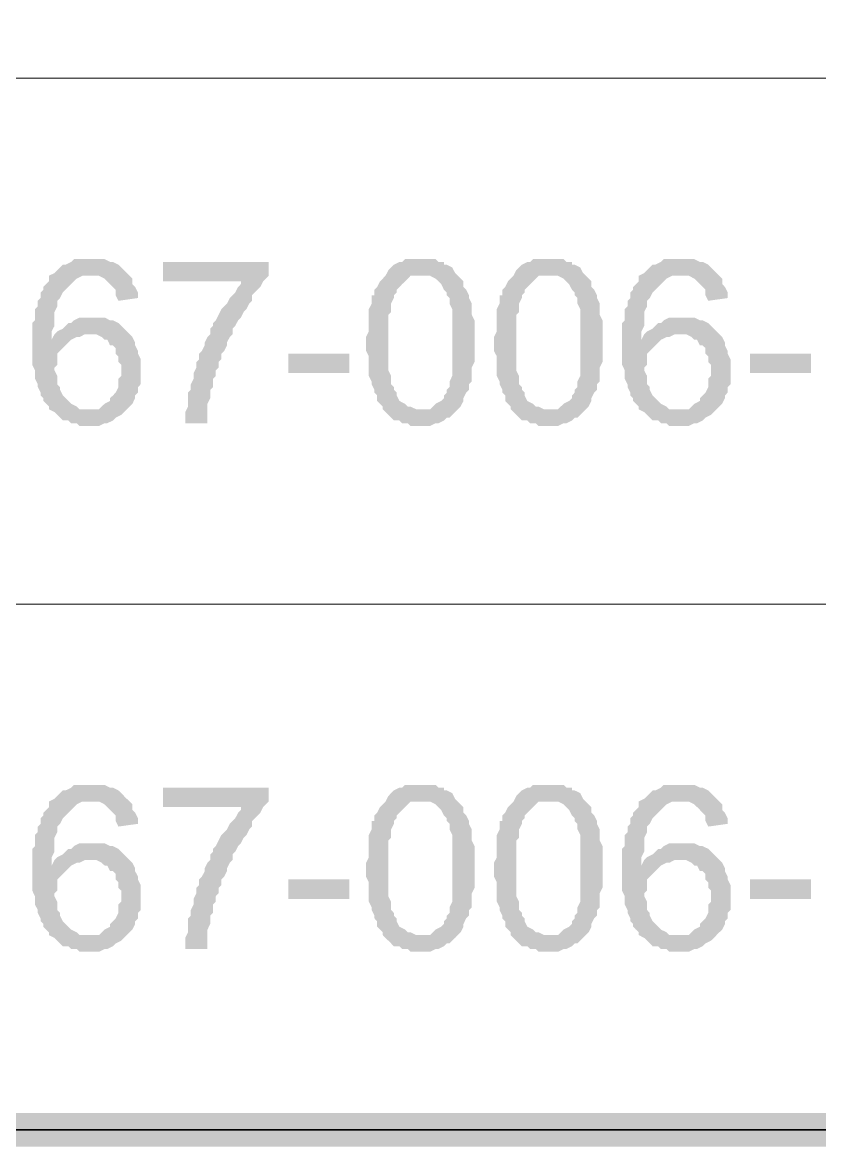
# Model space of a CAD drawing. Header units: millimetres. Extents: x -383313 to -161684, y -117025 to 99224.
# Drawn here: x -369246 to -368034, y -36104 to -34394 of the extents above; entities that cross this region are included whole.
import ezdxf

# ---------------------------------------------------------------- set-up
doc = ezdxf.new("R2010")
doc.units = ezdxf.units.MM
doc.header["$MEASUREMENT"] = 0
doc.layers.add('PDF_Geometry', color=7, linetype='Continuous')
doc.layers.add('PDF_Solid Fills', color=7, linetype='Continuous')

# ---------------------------------------------------------------- blocks, each defined once
blk = doc.blocks.new('A$Cf5759c35')
at = {"layer": 'PDF_Solid Fills'}
for points in [[(-10680.7, -16488.8), (-10706.1, -16488.8), (-10710.3, -16493.1), (-10718.8, -16497.3), (-10723, -16497.3), (-10727.3, -16501.5), (-10731.5, -16505.8), (-10735.7, -16510), (-10680.7, -16514.2), (-10680.7, -16514.2), (-10672.2, -16514.2), (-10668, -16514.2), (-10659.5, -16518.5), (-10655.3, -16522.7), (-10651.1, -16526.9), (-10651.1, -16526.9), (-10646.8, -16531.2), (-10642.6, -16535.4), (-10642.6, -16543.9), (-10638.4, -16552.3), (-10608.7, -16548.1), (-10608.7, -16543.9), (-10608.7, -16539.6), (-10613, -16531.2), (-10617.2, -16526.9), (-10617.2, -16518.5), (-10621.4, -16514.2), (-10625.7, -16510), (-10629.9, -16505.8), (-10634.1, -16501.5), (-10638.4, -16497.3), (-10646.8, -16493.1), (-10651.1, -16493.1), (-10659.5, -16488.8), (-10663.8, -16488.8), (-10672.2, -16488.8)], [(-10176.9, -16488.8), (-10176.9, -16488.8), (-10202.3, -16488.8), (-10206.6, -16493.1), (-10210.8, -16493.1), (-10219.3, -16497.3), (-10223.5, -16501.5), (-10223.5, -16501.5), (-10227.7, -16505.8), (-10232, -16514.2), (-10176.9, -16514.2), (-10176.9, -16514.2), (-10168.5, -16514.2), (-10164.2, -16514.2), (-10155.8, -16518.5), (-10151.5, -16522.7), (-10147.3, -16526.9), (-10143.1, -16535.4), (-10143.1, -16535.4), (-10138.8, -16539.6), (-10138.8, -16543.9), (-10134.6, -16548.1), (-10134.6, -16552.3), (-10134.6, -16556.6), (-10130.4, -16565), (-10130.4, -16573.5), (-10130.4, -16577.7), (-10130.4, -16586.2), (-10130.4, -16594.7), (-10130.4, -16607.4), (-10130.4, -16615.8), (-10130.4, -16615.8), (-10130.4, -16628.5), (-10130.4, -16637), (-10130.4, -16645.5), (-10130.4, -16653.9), (-10130.4, -16658.2), (-10130.4, -16666.6), (-10134.6, -16675.1), (-10134.6, -16679.3), (-10134.6, -16683.6), (-10138.8, -16687.8), (-10138.8, -16692), (-10143.1, -16696.3), (-10143.1, -16700.5), (-10147.3, -16704.7), (-10155.8, -16709), (-10160, -16713.2), (-10164.2, -16717.4), (-10172.7, -16717.4), (-10176.9, -16717.4), (-10232, -16721.7), (-10227.7, -16725.9), (-10223.5, -16730.1), (-10219.3, -16734.4), (-10210.8, -16734.4), (-10206.6, -16738.6), (-10198.1, -16738.6), (-10193.9, -16742.8), (-10185.4, -16742.8), (-10176.9, -16742.8), (-10176.9, -16742.8), (-10168.5, -16742.8), (-10164.2, -16742.8), (-10155.8, -16738.6), (-10151.5, -16738.6), (-10143.1, -16734.4), (-10138.8, -16730.1), (-10134.6, -16730.1), (-10130.4, -16725.9), (-10126.1, -16721.7), (-10121.9, -16717.4), (-10117.7, -16713.2), (-10113.4, -16704.7), (-10113.4, -16700.5), (-10109.2, -16692), (-10105, -16687.8), (-10105, -16683.6), (-10105, -16679.3), (-10100.7, -16675.1), (-10100.7, -16666.6), (-10100.7, -16662.4), (-10100.7, -16653.9), (-10096.5, -16645.5), (-10096.5, -16641.2), (-10096.5, -16632.8), (-10096.5, -16624.3), (-10096.5, -16615.8), (-10096.5, -16611.6), (-10096.5, -16603.1), (-10096.5, -16594.7), (-10096.5, -16586.2), (-10096.5, -16582), (-10100.7, -16573.5), (-10100.7, -16569.3), (-10100.7, -16560.8), (-10100.7, -16556.6), (-10105, -16548.1), (-10105, -16543.9), (-10109.2, -16535.4), (-10113.4, -16531.2), (-10113.4, -16522.7), (-10117.7, -16518.5), (-10117.7, -16518.5), (-10121.9, -16514.2), (-10126.1, -16510), (-10130.4, -16501.5), (-10138.8, -16497.3), (-10143.1, -16497.3), (-10143.1, -16493.1), (-10151.5, -16493.1), (-10155.8, -16488.8), (-10164.2, -16488.8), (-10172.7, -16488.8)], [(-9982.2, -16488.8), (-9982.2, -16488.8), (-10007.6, -16488.8), (-10011.8, -16493.1), (-10016.1, -16493.1), (-10024.5, -16497.3), (-10028.8, -16501.5), (-10028.8, -16501.5), (-10033, -16505.8), (-10037.2, -16514.2), (-9982.2, -16514.2), (-9982.2, -16514.2), (-9973.7, -16514.2), (-9969.5, -16514.2), (-9961, -16518.5), (-9956.8, -16522.7), (-9952.6, -16526.9), (-9948.3, -16535.4), (-9948.3, -16535.4), (-9944.1, -16539.6), (-9944.1, -16543.9), (-9939.9, -16548.1), (-9939.9, -16552.3), (-9939.9, -16556.6), (-9935.6, -16565), (-9935.6, -16573.5), (-9935.6, -16577.7), (-9935.6, -16586.2), (-9935.6, -16594.7), (-9935.6, -16607.4), (-9935.6, -16615.8), (-9935.6, -16615.8), (-9935.6, -16628.5), (-9935.6, -16637), (-9935.6, -16645.5), (-9935.6, -16653.9), (-9935.6, -16658.2), (-9935.6, -16666.6), (-9939.9, -16675.1), (-9939.9, -16679.3), (-9939.9, -16683.6), (-9944.1, -16687.8), (-9944.1, -16692), (-9948.3, -16696.3), (-9948.3, -16700.5), (-9952.6, -16704.7), (-9961, -16709), (-9965.3, -16713.2), (-9969.5, -16717.4), (-9978, -16717.4), (-9982.2, -16717.4), (-10037.2, -16721.7), (-10033, -16725.9), (-10028.8, -16730.1), (-10024.5, -16734.4), (-10016.1, -16734.4), (-10011.8, -16738.6), (-10003.4, -16738.6), (-9999.1, -16742.8), (-9990.7, -16742.8), (-9982.2, -16742.8), (-9982.2, -16742.8), (-9973.7, -16742.8), (-9969.5, -16742.8), (-9961, -16738.6), (-9956.8, -16738.6), (-9948.3, -16734.4), (-9944.1, -16730.1), (-9939.9, -16730.1), (-9935.6, -16725.9), (-9931.4, -16721.7), (-9927.2, -16717.4), (-9922.9, -16713.2), (-9918.7, -16704.7), (-9918.7, -16700.5), (-9914.5, -16692), (-9910.2, -16687.8), (-9910.2, -16683.6), (-9910.2, -16679.3), (-9906, -16675.1), (-9906, -16666.6), (-9906, -16662.4), (-9906, -16653.9), (-9901.8, -16645.5), (-9901.8, -16641.2), (-9901.8, -16632.8), (-9901.8, -16624.3), (-9901.8, -16615.8), (-9901.8, -16611.6), (-9901.8, -16603.1), (-9901.8, -16594.7), (-9901.8, -16586.2), (-9901.8, -16582), (-9906, -16573.5), (-9906, -16569.3), (-9906, -16560.8), (-9906, -16556.6), (-9910.2, -16548.1), (-9910.2, -16543.9), (-9914.5, -16535.4), (-9918.7, -16531.2), (-9918.7, -16522.7), (-9922.9, -16518.5), (-9922.9, -16518.5), (-9927.2, -16514.2), (-9931.4, -16510), (-9935.6, -16501.5), (-9944.1, -16497.3), (-9948.3, -16497.3), (-9948.3, -16493.1), (-9956.8, -16493.1), (-9961, -16488.8), (-9969.5, -16488.8), (-9978, -16488.8)], [(-9783.2, -16488.8), (-9808.6, -16488.8), (-9812.9, -16493.1), (-9821.3, -16497.3), (-9825.6, -16497.3), (-9829.8, -16501.5), (-9834, -16505.8), (-9838.3, -16510), (-9783.2, -16514.2), (-9783.2, -16514.2), (-9774.8, -16514.2), (-9770.5, -16514.2), (-9762.1, -16518.5), (-9757.8, -16522.7), (-9753.6, -16526.9), (-9753.6, -16526.9), (-9749.4, -16531.2), (-9745.1, -16535.4), (-9745.1, -16543.9), (-9740.9, -16552.3), (-9711.3, -16548.1), (-9711.3, -16543.9), (-9711.3, -16539.6), (-9715.5, -16531.2), (-9719.7, -16526.9), (-9719.7, -16518.5), (-9724, -16514.2), (-9728.2, -16510), (-9732.4, -16505.8), (-9736.7, -16501.5), (-9740.9, -16497.3), (-9749.4, -16493.1), (-9753.6, -16493.1), (-9762.1, -16488.8), (-9766.3, -16488.8), (-9774.8, -16488.8)], [(-10409.8, -16493.1), (-10570.6, -16493.1), (-10570.6, -16522.7), (-10447.9, -16522.7), (-10452.1, -16522.7), (-10452.1, -16526.9), (-10456.3, -16531.2), (-10460.6, -16539.6), (-10464.8, -16543.9), (-10469, -16548.1), (-10473.3, -16556.6), (-10477.5, -16560.8), (-10481.7, -16565), (-10486, -16573.5), (-10490.2, -16582), (-10494.4, -16586.2), (-10494.4, -16590.4), (-10498.7, -16594.7), (-10498.7, -16603.1), (-10502.9, -16607.4), (-10507.1, -16615.8), (-10507.1, -16620.1), (-10511.4, -16628.5), (-10515.6, -16632.8), (-10515.6, -16641.2), (-10519.8, -16645.5), (-10519.8, -16653.9), (-10524.1, -16662.4), (-10524.1, -16666.6), (-10524.1, -16670.9), (-10528.3, -16679.3), (-10528.3, -16687.8), (-10532.5, -16692), (-10532.5, -16700.5), (-10532.5, -16709), (-10532.5, -16713.2), (-10536.8, -16721.7), (-10536.8, -16725.9), (-10536.8, -16734.4), (-10536.8, -16738.6), (-10502.9, -16738.6), (-10502.9, -16738.6), (-10502.9, -16730.1), (-10502.9, -16721.7), (-10502.9, -16717.4), (-10502.9, -16709), (-10498.7, -16700.5), (-10498.7, -16696.3), (-10498.7, -16687.8), (-10494.4, -16683.6), (-10494.4, -16675.1), (-10494.4, -16670.9), (-10490.2, -16666.6), (-10490.2, -16658.2), (-10486, -16653.9), (-10486, -16645.5), (-10481.7, -16641.2), (-10481.7, -16632.8), (-10477.5, -16628.5), (-10473.3, -16620.1), (-10473.3, -16615.8), (-10469, -16607.4), (-10464.8, -16603.1), (-10464.8, -16594.7), (-10460.6, -16590.4), (-10456.3, -16582), (-10452.1, -16577.7), (-10447.9, -16569.3), (-10443.6, -16565), (-10439.4, -16556.6), (-10435.2, -16552.3), (-10435.2, -16543.9), (-10430.9, -16539.6), (-10426.7, -16535.4), (-10422.5, -16531.2), (-10418.2, -16522.7), (-10414, -16518.5), (-10409.8, -16514.2)], [(-10735.7, -16510), (-10744.2, -16514.2), (-10744.2, -16522.7), (-10748.4, -16526.9), (-10752.7, -16531.2), (-10752.7, -16535.4), (-10756.9, -16539.6), (-10756.9, -16548.1), (-10761.1, -16552.3), (-10761.1, -16560.8), (-10765.4, -16565), (-10765.4, -16573.5), (-10765.4, -16582), (-10769.6, -16586.2), (-10769.6, -16594.7), (-10769.6, -16603.1), (-10769.6, -16611.6), (-10769.6, -16620.1), (-10769.6, -16624.3), (-10769.6, -16632.8), (-10769.6, -16641.2), (-10769.6, -16649.7), (-10765.4, -16658.2), (-10765.4, -16666.6), (-10765.4, -16670.9), (-10761.1, -16679.3), (-10761.1, -16683.6), (-10756.9, -16692), (-10756.9, -16696.3), (-10752.7, -16700.5), (-10752.7, -16704.7), (-10748.4, -16709), (-10744.2, -16713.2), (-10744.2, -16717.4), (-10735.7, -16721.7), (-10731.5, -16725.9), (-10727.3, -16730.1), (-10723, -16734.4), (-10714.6, -16734.4), (-10710.3, -16738.6), (-10701.9, -16738.6), (-10697.6, -16742.8), (-10689.2, -16742.8), (-10680.7, -16742.8), (-10680.7, -16742.8), (-10676.5, -16742.8), (-10668, -16742.8), (-10659.5, -16738.6), (-10655.3, -16738.6), (-10646.8, -16734.4), (-10642.6, -16730.1), (-10642.6, -16730.1), (-10634.1, -16725.9), (-10629.9, -16721.7), (-10625.7, -16717.4), (-10684.9, -16717.4), (-10689.2, -16717.4), (-10697.6, -16717.4), (-10701.9, -16713.2), (-10710.3, -16709), (-10710.3, -16709), (-10714.6, -16704.7), (-10718.8, -16700.5), (-10723, -16696.3), (-10727.3, -16687.8), (-10727.3, -16683.6), (-10731.5, -16679.3), (-10731.5, -16670.9), (-10731.5, -16666.6), (-10735.7, -16658.2), (-10735.7, -16653.9), (-10731.5, -16649.7), (-10731.5, -16641.2), (-10731.5, -16632.8), (-10727.3, -16628.5), (-10723, -16624.3), (-10718.8, -16620.1), (-10714.6, -16615.8), (-10710.3, -16611.6), (-10740, -16611.6), (-10740, -16607.4), (-10740, -16598.9), (-10735.7, -16590.4), (-10735.7, -16582), (-10735.7, -16573.5), (-10735.7, -16569.3), (-10731.5, -16560.8), (-10731.5, -16556.6), (-10731.5, -16552.3), (-10727.3, -16548.1), (-10723, -16539.6), (-10718.8, -16535.4), (-10714.6, -16531.2), (-10710.3, -16526.9), (-10706.1, -16522.7), (-10701.9, -16518.5), (-10693.4, -16514.2), (-10689.2, -16514.2), (-10680.7, -16514.2)], [(-10232, -16514.2), (-10236.2, -16518.5), (-10240.4, -16522.7), (-10244.7, -16531.2), (-10248.9, -16535.4), (-10248.9, -16543.9), (-10253.1, -16543.9), (-10253.1, -16552.3), (-10253.1, -16556.6), (-10257.4, -16565), (-10257.4, -16569.3), (-10257.4, -16577.7), (-10257.4, -16582), (-10257.4, -16590.4), (-10257.4, -16598.9), (-10261.6, -16607.4), (-10261.6, -16615.8), (-10261.6, -16620.1), (-10261.6, -16628.5), (-10257.4, -16637), (-10257.4, -16645.5), (-10257.4, -16653.9), (-10257.4, -16662.4), (-10257.4, -16666.6), (-10253.1, -16675.1), (-10253.1, -16679.3), (-10248.9, -16687.8), (-10248.9, -16692), (-10244.7, -16696.3), (-10244.7, -16704.7), (-10240.4, -16709), (-10236.2, -16713.2), (-10236.2, -16717.4), (-10232, -16721.7), (-10176.9, -16717.4), (-10181.2, -16717.4), (-10185.4, -16717.4), (-10193.9, -16713.2), (-10198.1, -16713.2), (-10202.3, -16709), (-10210.8, -16704.7), (-10215, -16696.3), (-10215, -16696.3), (-10215, -16692), (-10219.3, -16687.8), (-10219.3, -16683.6), (-10223.5, -16679.3), (-10223.5, -16670.9), (-10223.5, -16666.6), (-10227.7, -16658.2), (-10227.7, -16649.7), (-10227.7, -16641.2), (-10227.7, -16632.8), (-10227.7, -16624.3), (-10227.7, -16615.8), (-10227.7, -16607.4), (-10227.7, -16598.9), (-10227.7, -16590.4), (-10227.7, -16582), (-10227.7, -16573.5), (-10223.5, -16569.3), (-10223.5, -16560.8), (-10223.5, -16556.6), (-10219.3, -16548.1), (-10219.3, -16543.9), (-10215, -16539.6), (-10215, -16535.4), (-10210.8, -16531.2), (-10206.6, -16526.9), (-10202.3, -16522.7), (-10198.1, -16518.5), (-10193.9, -16514.2), (-10185.4, -16514.2), (-10176.9, -16514.2)], [(-10037.2, -16514.2), (-10041.5, -16518.5), (-10045.7, -16522.7), (-10049.9, -16531.2), (-10054.2, -16535.4), (-10054.2, -16543.9), (-10058.4, -16543.9), (-10058.4, -16552.3), (-10058.4, -16556.6), (-10062.6, -16565), (-10062.6, -16569.3), (-10062.6, -16577.7), (-10062.6, -16582), (-10062.6, -16590.4), (-10062.6, -16598.9), (-10066.9, -16607.4), (-10066.9, -16615.8), (-10066.9, -16620.1), (-10066.9, -16628.5), (-10062.6, -16637), (-10062.6, -16645.5), (-10062.6, -16653.9), (-10062.6, -16662.4), (-10062.6, -16666.6), (-10058.4, -16675.1), (-10058.4, -16679.3), (-10054.2, -16687.8), (-10054.2, -16692), (-10049.9, -16696.3), (-10049.9, -16704.7), (-10045.7, -16709), (-10041.5, -16713.2), (-10041.5, -16717.4), (-10037.2, -16721.7), (-9982.2, -16717.4), (-9986.4, -16717.4), (-9990.7, -16717.4), (-9999.1, -16713.2), (-10003.4, -16713.2), (-10007.6, -16709), (-10016.1, -16704.7), (-10020.3, -16696.3), (-10020.3, -16696.3), (-10020.3, -16692), (-10024.5, -16687.8), (-10024.5, -16683.6), (-10028.8, -16679.3), (-10028.8, -16670.9), (-10028.8, -16666.6), (-10033, -16658.2), (-10033, -16649.7), (-10033, -16641.2), (-10033, -16632.8), (-10033, -16624.3), (-10033, -16615.8), (-10033, -16607.4), (-10033, -16598.9), (-10033, -16590.4), (-10033, -16582), (-10033, -16573.5), (-10028.8, -16569.3), (-10028.8, -16560.8), (-10028.8, -16556.6), (-10024.5, -16548.1), (-10024.5, -16543.9), (-10020.3, -16539.6), (-10020.3, -16535.4), (-10016.1, -16531.2), (-10011.8, -16526.9), (-10007.6, -16522.7), (-10003.4, -16518.5), (-9999.1, -16514.2), (-9990.7, -16514.2), (-9982.2, -16514.2)], [(-9838.3, -16510), (-9846.7, -16514.2), (-9846.7, -16522.7), (-9851, -16526.9), (-9855.2, -16531.2), (-9855.2, -16535.4), (-9859.4, -16539.6), (-9859.4, -16548.1), (-9863.7, -16552.3), (-9863.7, -16560.8), (-9867.9, -16565), (-9867.9, -16573.5), (-9867.9, -16582), (-9872.1, -16586.2), (-9872.1, -16594.7), (-9872.1, -16603.1), (-9872.1, -16611.6), (-9872.1, -16620.1), (-9872.1, -16624.3), (-9872.1, -16632.8), (-9872.1, -16641.2), (-9872.1, -16649.7), (-9867.9, -16658.2), (-9867.9, -16666.6), (-9867.9, -16670.9), (-9863.7, -16679.3), (-9863.7, -16683.6), (-9859.4, -16692), (-9859.4, -16696.3), (-9855.2, -16700.5), (-9855.2, -16704.7), (-9851, -16709), (-9846.7, -16713.2), (-9846.7, -16717.4), (-9838.3, -16721.7), (-9834, -16725.9), (-9829.8, -16730.1), (-9825.6, -16734.4), (-9817.1, -16734.4), (-9812.9, -16738.6), (-9804.4, -16738.6), (-9800.2, -16742.8), (-9791.7, -16742.8), (-9783.2, -16742.8), (-9783.2, -16742.8), (-9779, -16742.8), (-9770.5, -16742.8), (-9762.1, -16738.6), (-9757.8, -16738.6), (-9749.4, -16734.4), (-9745.1, -16730.1), (-9745.1, -16730.1), (-9736.7, -16725.9), (-9732.4, -16721.7), (-9728.2, -16717.4), (-9787.5, -16717.4), (-9791.7, -16717.4), (-9800.2, -16717.4), (-9804.4, -16713.2), (-9812.9, -16709), (-9812.9, -16709), (-9817.1, -16704.7), (-9821.3, -16700.5), (-9825.6, -16696.3), (-9829.8, -16687.8), (-9829.8, -16683.6), (-9834, -16679.3), (-9834, -16670.9), (-9834, -16666.6), (-9838.3, -16658.2), (-9838.3, -16653.9), (-9834, -16649.7), (-9834, -16641.2), (-9834, -16632.8), (-9829.8, -16628.5), (-9825.6, -16624.3), (-9821.3, -16620.1), (-9817.1, -16615.8), (-9812.9, -16611.6), (-9842.5, -16611.6), (-9842.5, -16607.4), (-9842.5, -16598.9), (-9838.3, -16590.4), (-9838.3, -16582), (-9838.3, -16573.5), (-9838.3, -16569.3), (-9834, -16560.8), (-9834, -16556.6), (-9834, -16552.3), (-9829.8, -16548.1), (-9825.6, -16539.6), (-9821.3, -16535.4), (-9817.1, -16531.2), (-9812.9, -16526.9), (-9808.6, -16522.7), (-9804.4, -16518.5), (-9795.9, -16514.2), (-9791.7, -16514.2), (-9783.2, -16514.2)], [(-10676.5, -16577.7), (-10676.5, -16577.7), (-10697.6, -16577.7), (-10706.1, -16582), (-10710.3, -16586.2), (-10714.6, -16586.2), (-10718.8, -16590.4), (-10723, -16594.7), (-10731.5, -16598.9), (-10735.7, -16603.1), (-10740, -16611.6), (-10710.3, -16611.6), (-10701.9, -16607.4), (-10697.6, -16607.4), (-10689.2, -16603.1), (-10684.9, -16603.1), (-10625.7, -16598.9), (-10629.9, -16594.7), (-10634.1, -16590.4), (-10638.4, -16586.2), (-10646.8, -16582), (-10651.1, -16582), (-10659.5, -16577.7), (-10663.8, -16577.7), (-10672.2, -16577.7)], [(-9779, -16577.7), (-9779, -16577.7), (-9800.2, -16577.7), (-9808.6, -16582), (-9812.9, -16586.2), (-9817.1, -16586.2), (-9821.3, -16590.4), (-9825.6, -16594.7), (-9834, -16598.9), (-9838.3, -16603.1), (-9842.5, -16611.6), (-9812.9, -16611.6), (-9804.4, -16607.4), (-9800.2, -16607.4), (-9791.7, -16603.1), (-9787.5, -16603.1), (-9728.2, -16598.9), (-9732.4, -16594.7), (-9736.7, -16590.4), (-9740.9, -16586.2), (-9749.4, -16582), (-9753.6, -16582), (-9762.1, -16577.7), (-9766.3, -16577.7), (-9774.8, -16577.7)], [(-10625.7, -16598.9), (-10684.9, -16603.1), (-10672.2, -16603.1), (-10663.8, -16607.4), (-10659.5, -16611.6), (-10655.3, -16611.6), (-10651.1, -16620.1), (-10646.8, -16620.1), (-10642.6, -16624.3), (-10642.6, -16632.8), (-10638.4, -16637), (-10638.4, -16645.5), (-10634.1, -16649.7), (-10634.1, -16658.2), (-10634.1, -16666.6), (-10638.4, -16670.9), (-10638.4, -16679.3), (-10638.4, -16683.6), (-10642.6, -16692), (-10646.8, -16696.3), (-10651.1, -16700.5), (-10651.1, -16704.7), (-10659.5, -16709), (-10663.8, -16713.2), (-10668, -16717.4), (-10676.5, -16717.4), (-10684.9, -16717.4), (-10625.7, -16717.4), (-10621.4, -16713.2), (-10617.2, -16709), (-10613, -16700.5), (-10613, -16696.3), (-10608.7, -16692), (-10608.7, -16683.6), (-10604.5, -16679.3), (-10604.5, -16670.9), (-10604.5, -16666.6), (-10604.5, -16658.2), (-10604.5, -16653.9), (-10604.5, -16645.5), (-10604.5, -16641.2), (-10608.7, -16632.8), (-10608.7, -16628.5), (-10613, -16620.1), (-10613, -16615.8), (-10617.2, -16607.4), (-10621.4, -16603.1)], [(-9728.2, -16598.9), (-9787.5, -16603.1), (-9774.8, -16603.1), (-9766.3, -16607.4), (-9762.1, -16611.6), (-9757.8, -16611.6), (-9753.6, -16620.1), (-9749.4, -16620.1), (-9745.1, -16624.3), (-9745.1, -16632.8), (-9740.9, -16637), (-9740.9, -16645.5), (-9736.7, -16649.7), (-9736.7, -16658.2), (-9736.7, -16666.6), (-9740.9, -16670.9), (-9740.9, -16679.3), (-9740.9, -16683.6), (-9745.1, -16692), (-9749.4, -16696.3), (-9753.6, -16700.5), (-9753.6, -16704.7), (-9762.1, -16709), (-9766.3, -16713.2), (-9770.5, -16717.4), (-9779, -16717.4), (-9787.5, -16717.4), (-9728.2, -16717.4), (-9724, -16713.2), (-9719.7, -16709), (-9715.5, -16700.5), (-9715.5, -16696.3), (-9711.3, -16692), (-9711.3, -16683.6), (-9707, -16679.3), (-9707, -16670.9), (-9707, -16666.6), (-9707, -16658.2), (-9707, -16653.9), (-9707, -16645.5), (-9707, -16641.2), (-9711.3, -16632.8), (-9711.3, -16628.5), (-9715.5, -16620.1), (-9715.5, -16615.8), (-9719.7, -16607.4), (-9724, -16603.1)], [(-10680.7, -17288.9), (-10706.1, -17288.9), (-10710.3, -17293.2), (-10718.8, -17297.4), (-10723, -17297.4), (-10727.3, -17301.6), (-10731.5, -17305.9), (-10735.7, -17310.1), (-10680.7, -17314.3), (-10680.7, -17314.3), (-10672.2, -17314.3), (-10668, -17314.3), (-10659.5, -17318.6), (-10655.3, -17322.8), (-10651.1, -17327), (-10651.1, -17327), (-10646.8, -17331.3), (-10642.6, -17335.5), (-10642.6, -17344), (-10638.4, -17352.4), (-10608.7, -17348.2), (-10608.7, -17344), (-10608.7, -17339.7), (-10613, -17331.3), (-10617.2, -17327), (-10617.2, -17318.6), (-10621.4, -17314.3), (-10625.7, -17310.1), (-10629.9, -17305.9), (-10634.1, -17301.6), (-10638.4, -17297.4), (-10646.8, -17293.2), (-10651.1, -17293.2), (-10659.5, -17288.9), (-10663.8, -17288.9), (-10672.2, -17288.9)], [(-10409.8, -17293.2), (-10570.6, -17293.2), (-10570.6, -17322.8), (-10447.9, -17322.8), (-10452.1, -17322.8), (-10452.1, -17327), (-10456.3, -17331.3), (-10460.6, -17339.7), (-10464.8, -17344), (-10469, -17348.2), (-10473.3, -17356.7), (-10477.5, -17360.9), (-10481.7, -17365.1), (-10486, -17373.6), (-10490.2, -17382.1), (-10494.4, -17386.3), (-10494.4, -17390.5), (-10498.7, -17394.8), (-10498.7, -17403.2), (-10502.9, -17407.5), (-10507.1, -17415.9), (-10507.1, -17420.2), (-10511.4, -17428.6), (-10515.6, -17432.9), (-10515.6, -17441.3), (-10519.8, -17445.6), (-10519.8, -17454), (-10524.1, -17462.5), (-10524.1, -17466.7), (-10524.1, -17471), (-10528.3, -17479.4), (-10528.3, -17487.9), (-10532.5, -17492.1), (-10532.5, -17500.6), (-10532.5, -17509.1), (-10532.5, -17513.3), (-10536.8, -17521.8), (-10536.8, -17526), (-10536.8, -17534.5), (-10536.8, -17538.7), (-10502.9, -17538.7), (-10502.9, -17538.7), (-10502.9, -17530.2), (-10502.9, -17521.8), (-10502.9, -17517.5), (-10502.9, -17509.1), (-10498.7, -17500.6), (-10498.7, -17496.4), (-10498.7, -17487.9), (-10494.4, -17483.7), (-10494.4, -17475.2), (-10494.4, -17471), (-10490.2, -17466.7), (-10490.2, -17458.3), (-10486, -17454), (-10486, -17445.6), (-10481.7, -17441.3), (-10481.7, -17432.9), (-10477.5, -17428.6), (-10473.3, -17420.2), (-10473.3, -17415.9), (-10469, -17407.5), (-10464.8, -17403.2), (-10464.8, -17394.8), (-10460.6, -17390.5), (-10456.3, -17382.1), (-10452.1, -17377.8), (-10447.9, -17369.4), (-10443.6, -17365.1), (-10439.4, -17356.7), (-10435.2, -17352.4), (-10435.2, -17344), (-10430.9, -17339.7), (-10426.7, -17335.5), (-10422.5, -17331.3), (-10418.2, -17322.8), (-10414, -17318.6), (-10409.8, -17314.3)], [(-10176.9, -17288.9), (-10176.9, -17288.9), (-10202.3, -17288.9), (-10206.6, -17293.2), (-10210.8, -17293.2), (-10219.3, -17297.4), (-10223.5, -17301.6), (-10223.5, -17301.6), (-10227.7, -17305.9), (-10232, -17314.3), (-10176.9, -17314.3), (-10176.9, -17314.3), (-10168.5, -17314.3), (-10164.2, -17314.3), (-10155.8, -17318.6), (-10151.5, -17322.8), (-10147.3, -17327), (-10143.1, -17335.5), (-10143.1, -17335.5), (-10138.8, -17339.7), (-10138.8, -17344), (-10134.6, -17348.2), (-10134.6, -17352.4), (-10134.6, -17356.7), (-10130.4, -17365.1), (-10130.4, -17373.6), (-10130.4, -17377.8), (-10130.4, -17386.3), (-10130.4, -17394.8), (-10130.4, -17407.5), (-10130.4, -17415.9), (-10130.4, -17415.9), (-10130.4, -17428.6), (-10130.4, -17437.1), (-10130.4, -17445.6), (-10130.4, -17454), (-10130.4, -17458.3), (-10130.4, -17466.7), (-10134.6, -17475.2), (-10134.6, -17479.4), (-10134.6, -17483.7), (-10138.8, -17487.9), (-10138.8, -17492.1), (-10143.1, -17496.4), (-10143.1, -17500.6), (-10147.3, -17504.8), (-10155.8, -17509.1), (-10160, -17513.3), (-10164.2, -17517.5), (-10172.7, -17517.5), (-10176.9, -17517.5), (-10232, -17521.8), (-10227.7, -17526), (-10223.5, -17530.2), (-10219.3, -17534.5), (-10210.8, -17534.5), (-10206.6, -17538.7), (-10198.1, -17538.7), (-10193.9, -17542.9), (-10185.4, -17542.9), (-10176.9, -17542.9), (-10176.9, -17542.9), (-10168.5, -17542.9), (-10164.2, -17542.9), (-10155.8, -17538.7), (-10151.5, -17538.7), (-10143.1, -17534.5), (-10138.8, -17530.2), (-10134.6, -17530.2), (-10130.4, -17526), (-10126.1, -17521.8), (-10121.9, -17517.5), (-10117.7, -17513.3), (-10113.4, -17504.8), (-10113.4, -17500.6), (-10109.2, -17492.1), (-10105, -17487.9), (-10105, -17483.7), (-10105, -17479.4), (-10100.7, -17475.2), (-10100.7, -17466.7), (-10100.7, -17462.5), (-10100.7, -17454), (-10096.5, -17445.6), (-10096.5, -17441.3), (-10096.5, -17432.9), (-10096.5, -17424.4), (-10096.5, -17415.9), (-10096.5, -17411.7), (-10096.5, -17403.2), (-10096.5, -17394.8), (-10096.5, -17386.3), (-10096.5, -17382.1), (-10100.7, -17373.6), (-10100.7, -17369.4), (-10100.7, -17360.9), (-10100.7, -17356.7), (-10105, -17348.2), (-10105, -17344), (-10109.2, -17335.5), (-10113.4, -17331.3), (-10113.4, -17322.8), (-10117.7, -17318.6), (-10117.7, -17318.6), (-10121.9, -17314.3), (-10126.1, -17310.1), (-10130.4, -17301.6), (-10138.8, -17297.4), (-10143.1, -17297.4), (-10143.1, -17293.2), (-10151.5, -17293.2), (-10155.8, -17288.9), (-10164.2, -17288.9), (-10172.7, -17288.9)], [(-9982.2, -17288.9), (-9982.2, -17288.9), (-10007.6, -17288.9), (-10011.8, -17293.2), (-10016.1, -17293.2), (-10024.5, -17297.4), (-10028.8, -17301.6), (-10028.8, -17301.6), (-10033, -17305.9), (-10037.2, -17314.3), (-9982.2, -17314.3), (-9982.2, -17314.3), (-9973.7, -17314.3), (-9969.5, -17314.3), (-9961, -17318.6), (-9956.8, -17322.8), (-9952.6, -17327), (-9948.3, -17335.5), (-9948.3, -17335.5), (-9944.1, -17339.7), (-9944.1, -17344), (-9939.9, -17348.2), (-9939.9, -17352.4), (-9939.9, -17356.7), (-9935.6, -17365.1), (-9935.6, -17373.6), (-9935.6, -17377.8), (-9935.6, -17386.3), (-9935.6, -17394.8), (-9935.6, -17407.5), (-9935.6, -17415.9), (-9935.6, -17415.9), (-9935.6, -17428.6), (-9935.6, -17437.1), (-9935.6, -17445.6), (-9935.6, -17454), (-9935.6, -17458.3), (-9935.6, -17466.7), (-9939.9, -17475.2), (-9939.9, -17479.4), (-9939.9, -17483.7), (-9944.1, -17487.9), (-9944.1, -17492.1), (-9948.3, -17496.4), (-9948.3, -17500.6), (-9952.6, -17504.8), (-9961, -17509.1), (-9965.3, -17513.3), (-9969.5, -17517.5), (-9978, -17517.5), (-9982.2, -17517.5), (-10037.2, -17521.8), (-10033, -17526), (-10028.8, -17530.2), (-10024.5, -17534.5), (-10016.1, -17534.5), (-10011.8, -17538.7), (-10003.4, -17538.7), (-9999.1, -17542.9), (-9990.7, -17542.9), (-9982.2, -17542.9), (-9982.2, -17542.9), (-9973.7, -17542.9), (-9969.5, -17542.9), (-9961, -17538.7), (-9956.8, -17538.7), (-9948.3, -17534.5), (-9944.1, -17530.2), (-9939.9, -17530.2), (-9935.6, -17526), (-9931.4, -17521.8), (-9927.2, -17517.5), (-9922.9, -17513.3), (-9918.7, -17504.8), (-9918.7, -17500.6), (-9914.5, -17492.1), (-9910.2, -17487.9), (-9910.2, -17483.7), (-9910.2, -17479.4), (-9906, -17475.2), (-9906, -17466.7), (-9906, -17462.5), (-9906, -17454), (-9901.8, -17445.6), (-9901.8, -17441.3), (-9901.8, -17432.9), (-9901.8, -17424.4), (-9901.8, -17415.9), (-9901.8, -17411.7), (-9901.8, -17403.2), (-9901.8, -17394.8), (-9901.8, -17386.3), (-9901.8, -17382.1), (-9906, -17373.6), (-9906, -17369.4), (-9906, -17360.9), (-9906, -17356.7), (-9910.2, -17348.2), (-9910.2, -17344), (-9914.5, -17335.5), (-9918.7, -17331.3), (-9918.7, -17322.8), (-9922.9, -17318.6), (-9922.9, -17318.6), (-9927.2, -17314.3), (-9931.4, -17310.1), (-9935.6, -17301.6), (-9944.1, -17297.4), (-9948.3, -17297.4), (-9948.3, -17293.2), (-9956.8, -17293.2), (-9961, -17288.9), (-9969.5, -17288.9), (-9978, -17288.9)], [(-9783.2, -17288.9), (-9808.6, -17288.9), (-9812.9, -17293.2), (-9821.3, -17297.4), (-9825.6, -17297.4), (-9829.8, -17301.6), (-9834, -17305.9), (-9838.3, -17310.1), (-9783.2, -17314.3), (-9783.2, -17314.3), (-9774.8, -17314.3), (-9770.5, -17314.3), (-9762.1, -17318.6), (-9757.8, -17322.8), (-9753.6, -17327), (-9753.6, -17327), (-9749.4, -17331.3), (-9745.1, -17335.5), (-9745.1, -17344), (-9740.9, -17352.4), (-9711.3, -17348.2), (-9711.3, -17344), (-9711.3, -17339.7), (-9715.5, -17331.3), (-9719.7, -17327), (-9719.7, -17318.6), (-9724, -17314.3), (-9728.2, -17310.1), (-9732.4, -17305.9), (-9736.7, -17301.6), (-9740.9, -17297.4), (-9749.4, -17293.2), (-9753.6, -17293.2), (-9762.1, -17288.9), (-9766.3, -17288.9), (-9774.8, -17288.9)], [(-10735.7, -17310.1), (-10744.2, -17314.3), (-10744.2, -17322.8), (-10748.4, -17327), (-10752.7, -17331.3), (-10752.7, -17335.5), (-10756.9, -17339.7), (-10756.9, -17348.2), (-10761.1, -17352.4), (-10761.1, -17360.9), (-10765.4, -17365.1), (-10765.4, -17373.6), (-10765.4, -17382.1), (-10769.6, -17386.3), (-10769.6, -17394.8), (-10769.6, -17403.2), (-10769.6, -17411.7), (-10769.6, -17420.2), (-10769.6, -17424.4), (-10769.6, -17432.9), (-10769.6, -17441.3), (-10769.6, -17449.8), (-10765.4, -17458.3), (-10765.4, -17466.7), (-10765.4, -17471), (-10761.1, -17479.4), (-10761.1, -17483.7), (-10756.9, -17492.1), (-10756.9, -17496.4), (-10752.7, -17500.6), (-10752.7, -17504.8), (-10748.4, -17509.1), (-10744.2, -17513.3), (-10744.2, -17517.5), (-10735.7, -17521.8), (-10731.5, -17526), (-10727.3, -17530.2), (-10723, -17534.5), (-10714.6, -17534.5), (-10710.3, -17538.7), (-10701.9, -17538.7), (-10697.6, -17542.9), (-10689.2, -17542.9), (-10680.7, -17542.9), (-10680.7, -17542.9), (-10676.5, -17542.9), (-10668, -17542.9), (-10659.5, -17538.7), (-10655.3, -17538.7), (-10646.8, -17534.5), (-10642.6, -17530.2), (-10642.6, -17530.2), (-10634.1, -17526), (-10629.9, -17521.8), (-10625.7, -17517.5), (-10684.9, -17517.5), (-10689.2, -17517.5), (-10697.6, -17517.5), (-10701.9, -17513.3), (-10710.3, -17509.1), (-10710.3, -17509.1), (-10714.6, -17504.8), (-10718.8, -17500.6), (-10723, -17496.4), (-10727.3, -17487.9), (-10727.3, -17483.7), (-10731.5, -17479.4), (-10731.5, -17471), (-10731.5, -17466.7), (-10735.7, -17458.3), (-10735.7, -17454), (-10731.5, -17449.8), (-10731.5, -17441.3), (-10731.5, -17432.9), (-10727.3, -17428.6), (-10723, -17424.4), (-10718.8, -17420.2), (-10714.6, -17415.9), (-10710.3, -17411.7), (-10740, -17411.7), (-10740, -17407.5), (-10740, -17399), (-10735.7, -17390.5), (-10735.7, -17382.1), (-10735.7, -17373.6), (-10735.7, -17369.4), (-10731.5, -17360.9), (-10731.5, -17356.7), (-10731.5, -17352.4), (-10727.3, -17348.2), (-10723, -17339.7), (-10718.8, -17335.5), (-10714.6, -17331.3), (-10710.3, -17327), (-10706.1, -17322.8), (-10701.9, -17318.6), (-10693.4, -17314.3), (-10689.2, -17314.3), (-10680.7, -17314.3)], [(-9838.3, -17310.1), (-9846.7, -17314.3), (-9846.7, -17322.8), (-9851, -17327), (-9855.2, -17331.3), (-9855.2, -17335.5), (-9859.4, -17339.7), (-9859.4, -17348.2), (-9863.7, -17352.4), (-9863.7, -17360.9), (-9867.9, -17365.1), (-9867.9, -17373.6), (-9867.9, -17382.1), (-9872.1, -17386.3), (-9872.1, -17394.8), (-9872.1, -17403.2), (-9872.1, -17411.7), (-9872.1, -17420.2), (-9872.1, -17424.4), (-9872.1, -17432.9), (-9872.1, -17441.3), (-9872.1, -17449.8), (-9867.9, -17458.3), (-9867.9, -17466.7), (-9867.9, -17471), (-9863.7, -17479.4), (-9863.7, -17483.7), (-9859.4, -17492.1), (-9859.4, -17496.4), (-9855.2, -17500.6), (-9855.2, -17504.8), (-9851, -17509.1), (-9846.7, -17513.3), (-9846.7, -17517.5), (-9838.3, -17521.8), (-9834, -17526), (-9829.8, -17530.2), (-9825.6, -17534.5), (-9817.1, -17534.5), (-9812.9, -17538.7), (-9804.4, -17538.7), (-9800.2, -17542.9), (-9791.7, -17542.9), (-9783.2, -17542.9), (-9783.2, -17542.9), (-9779, -17542.9), (-9770.5, -17542.9), (-9762.1, -17538.7), (-9757.8, -17538.7), (-9749.4, -17534.5), (-9745.1, -17530.2), (-9745.1, -17530.2), (-9736.7, -17526), (-9732.4, -17521.8), (-9728.2, -17517.5), (-9787.5, -17517.5), (-9791.7, -17517.5), (-9800.2, -17517.5), (-9804.4, -17513.3), (-9812.9, -17509.1), (-9812.9, -17509.1), (-9817.1, -17504.8), (-9821.3, -17500.6), (-9825.6, -17496.4), (-9829.8, -17487.9), (-9829.8, -17483.7), (-9834, -17479.4), (-9834, -17471), (-9834, -17466.7), (-9838.3, -17458.3), (-9838.3, -17454), (-9834, -17449.8), (-9834, -17441.3), (-9834, -17432.9), (-9829.8, -17428.6), (-9825.6, -17424.4), (-9821.3, -17420.2), (-9817.1, -17415.9), (-9812.9, -17411.7), (-9842.5, -17411.7), (-9842.5, -17407.5), (-9842.5, -17399), (-9838.3, -17390.5), (-9838.3, -17382.1), (-9838.3, -17373.6), (-9838.3, -17369.4), (-9834, -17360.9), (-9834, -17356.7), (-9834, -17352.4), (-9829.8, -17348.2), (-9825.6, -17339.7), (-9821.3, -17335.5), (-9817.1, -17331.3), (-9812.9, -17327), (-9808.6, -17322.8), (-9804.4, -17318.6), (-9795.9, -17314.3), (-9791.7, -17314.3), (-9783.2, -17314.3)], [(-10232, -17314.3), (-10236.2, -17318.6), (-10240.4, -17322.8), (-10244.7, -17331.3), (-10248.9, -17335.5), (-10248.9, -17344), (-10253.1, -17344), (-10253.1, -17352.4), (-10253.1, -17356.7), (-10257.4, -17365.1), (-10257.4, -17369.4), (-10257.4, -17377.8), (-10257.4, -17382.1), (-10257.4, -17390.5), (-10257.4, -17399), (-10261.6, -17407.5), (-10261.6, -17415.9), (-10261.6, -17420.2), (-10261.6, -17428.6), (-10257.4, -17437.1), (-10257.4, -17445.6), (-10257.4, -17454), (-10257.4, -17462.5), (-10257.4, -17466.7), (-10253.1, -17475.2), (-10253.1, -17479.4), (-10248.9, -17487.9), (-10248.9, -17492.1), (-10244.7, -17496.4), (-10244.7, -17504.8), (-10240.4, -17509.1), (-10236.2, -17513.3), (-10236.2, -17517.5), (-10232, -17521.8), (-10176.9, -17517.5), (-10181.2, -17517.5), (-10185.4, -17517.5), (-10193.9, -17513.3), (-10198.1, -17513.3), (-10202.3, -17509.1), (-10210.8, -17504.8), (-10215, -17496.4), (-10215, -17496.4), (-10215, -17492.1), (-10219.3, -17487.9), (-10219.3, -17483.7), (-10223.5, -17479.4), (-10223.5, -17471), (-10223.5, -17466.7), (-10227.7, -17458.3), (-10227.7, -17449.8), (-10227.7, -17441.3), (-10227.7, -17432.9), (-10227.7, -17424.4), (-10227.7, -17415.9), (-10227.7, -17407.5), (-10227.7, -17399), (-10227.7, -17390.5), (-10227.7, -17382.1), (-10227.7, -17373.6), (-10223.5, -17369.4), (-10223.5, -17360.9), (-10223.5, -17356.7), (-10219.3, -17348.2), (-10219.3, -17344), (-10215, -17339.7), (-10215, -17335.5), (-10210.8, -17331.3), (-10206.6, -17327), (-10202.3, -17322.8), (-10198.1, -17318.6), (-10193.9, -17314.3), (-10185.4, -17314.3), (-10176.9, -17314.3)], [(-10037.2, -17314.3), (-10041.5, -17318.6), (-10045.7, -17322.8), (-10049.9, -17331.3), (-10054.2, -17335.5), (-10054.2, -17344), (-10058.4, -17344), (-10058.4, -17352.4), (-10058.4, -17356.7), (-10062.6, -17365.1), (-10062.6, -17369.4), (-10062.6, -17377.8), (-10062.6, -17382.1), (-10062.6, -17390.5), (-10062.6, -17399), (-10066.9, -17407.5), (-10066.9, -17415.9), (-10066.9, -17420.2), (-10066.9, -17428.6), (-10062.6, -17437.1), (-10062.6, -17445.6), (-10062.6, -17454), (-10062.6, -17462.5), (-10062.6, -17466.7), (-10058.4, -17475.2), (-10058.4, -17479.4), (-10054.2, -17487.9), (-10054.2, -17492.1), (-10049.9, -17496.4), (-10049.9, -17504.8), (-10045.7, -17509.1), (-10041.5, -17513.3), (-10041.5, -17517.5), (-10037.2, -17521.8), (-9982.2, -17517.5), (-9986.4, -17517.5), (-9990.7, -17517.5), (-9999.1, -17513.3), (-10003.4, -17513.3), (-10007.6, -17509.1), (-10016.1, -17504.8), (-10020.3, -17496.4), (-10020.3, -17496.4), (-10020.3, -17492.1), (-10024.5, -17487.9), (-10024.5, -17483.7), (-10028.8, -17479.4), (-10028.8, -17471), (-10028.8, -17466.7), (-10033, -17458.3), (-10033, -17449.8), (-10033, -17441.3), (-10033, -17432.9), (-10033, -17424.4), (-10033, -17415.9), (-10033, -17407.5), (-10033, -17399), (-10033, -17390.5), (-10033, -17382.1), (-10033, -17373.6), (-10028.8, -17369.4), (-10028.8, -17360.9), (-10028.8, -17356.7), (-10024.5, -17348.2), (-10024.5, -17344), (-10020.3, -17339.7), (-10020.3, -17335.5), (-10016.1, -17331.3), (-10011.8, -17327), (-10007.6, -17322.8), (-10003.4, -17318.6), (-9999.1, -17314.3), (-9990.7, -17314.3), (-9982.2, -17314.3)], [(-10676.5, -17377.8), (-10676.5, -17377.8), (-10697.6, -17377.8), (-10706.1, -17382.1), (-10710.3, -17386.3), (-10714.6, -17386.3), (-10718.8, -17390.5), (-10723, -17394.8), (-10731.5, -17399), (-10735.7, -17403.2), (-10740, -17411.7), (-10710.3, -17411.7), (-10701.9, -17407.5), (-10697.6, -17407.5), (-10689.2, -17403.2), (-10684.9, -17403.2), (-10625.7, -17399), (-10629.9, -17394.8), (-10634.1, -17390.5), (-10638.4, -17386.3), (-10646.8, -17382.1), (-10651.1, -17382.1), (-10659.5, -17377.8), (-10663.8, -17377.8), (-10672.2, -17377.8)], [(-9779, -17377.8), (-9779, -17377.8), (-9800.2, -17377.8), (-9808.6, -17382.1), (-9812.9, -17386.3), (-9817.1, -17386.3), (-9821.3, -17390.5), (-9825.6, -17394.8), (-9834, -17399), (-9838.3, -17403.2), (-9842.5, -17411.7), (-9812.9, -17411.7), (-9804.4, -17407.5), (-9800.2, -17407.5), (-9791.7, -17403.2), (-9787.5, -17403.2), (-9728.2, -17399), (-9732.4, -17394.8), (-9736.7, -17390.5), (-9740.9, -17386.3), (-9749.4, -17382.1), (-9753.6, -17382.1), (-9762.1, -17377.8), (-9766.3, -17377.8), (-9774.8, -17377.8)], [(-10625.7, -17399), (-10684.9, -17403.2), (-10672.2, -17403.2), (-10663.8, -17407.5), (-10659.5, -17411.7), (-10655.3, -17411.7), (-10651.1, -17420.2), (-10646.8, -17420.2), (-10642.6, -17424.4), (-10642.6, -17432.9), (-10638.4, -17437.1), (-10638.4, -17445.6), (-10634.1, -17449.8), (-10634.1, -17458.3), (-10634.1, -17466.7), (-10638.4, -17471), (-10638.4, -17479.4), (-10638.4, -17483.7), (-10642.6, -17492.1), (-10646.8, -17496.4), (-10651.1, -17500.6), (-10651.1, -17504.8), (-10659.5, -17509.1), (-10663.8, -17513.3), (-10668, -17517.5), (-10676.5, -17517.5), (-10684.9, -17517.5), (-10625.7, -17517.5), (-10621.4, -17513.3), (-10617.2, -17509.1), (-10613, -17500.6), (-10613, -17496.4), (-10608.7, -17492.1), (-10608.7, -17483.7), (-10604.5, -17479.4), (-10604.5, -17471), (-10604.5, -17466.7), (-10604.5, -17458.3), (-10604.5, -17454), (-10604.5, -17445.6), (-10604.5, -17441.3), (-10608.7, -17432.9), (-10608.7, -17428.6), (-10613, -17420.2), (-10613, -17415.9), (-10617.2, -17407.5), (-10621.4, -17403.2)], [(-9728.2, -17399), (-9787.5, -17403.2), (-9774.8, -17403.2), (-9766.3, -17407.5), (-9762.1, -17411.7), (-9757.8, -17411.7), (-9753.6, -17420.2), (-9749.4, -17420.2), (-9745.1, -17424.4), (-9745.1, -17432.9), (-9740.9, -17437.1), (-9740.9, -17445.6), (-9736.7, -17449.8), (-9736.7, -17458.3), (-9736.7, -17466.7), (-9740.9, -17471), (-9740.9, -17479.4), (-9740.9, -17483.7), (-9745.1, -17492.1), (-9749.4, -17496.4), (-9753.6, -17500.6), (-9753.6, -17504.8), (-9762.1, -17509.1), (-9766.3, -17513.3), (-9770.5, -17517.5), (-9779, -17517.5), (-9787.5, -17517.5), (-9728.2, -17517.5), (-9724, -17513.3), (-9719.7, -17509.1), (-9715.5, -17500.6), (-9715.5, -17496.4), (-9711.3, -17492.1), (-9711.3, -17483.7), (-9707, -17479.4), (-9707, -17471), (-9707, -17466.7), (-9707, -17458.3), (-9707, -17454), (-9707, -17445.6), (-9707, -17441.3), (-9711.3, -17432.9), (-9711.3, -17428.6), (-9715.5, -17420.2), (-9715.5, -17415.9), (-9719.7, -17407.5), (-9724, -17403.2)]]:
    blk.add_hatch(color=8, dxfattribs=at).paths.add_polyline_path(points)
at = {"layer": 'PDF_Geometry', "color": 8, "lineweight": 35}
blk.add_lwpolyline([(4999.4, -17813.9), (4999.4, -7514.2), (-13500.1, -7514.2), (-13500.1, -17813.9)], close=True, dxfattribs=at)
at = {"layer": 'PDF_Geometry', "color": 8, "lineweight": 13}
for points in [[(-13500.1, -16213.7), (4999.4, -16213.7)], [(-13500.1, -17013.8), (4999.4, -17013.8)]]:
    blk.add_lwpolyline(points, dxfattribs=at)
at = {"layer": 'PDF_Solid Fills', "color": 8, "lineweight": 13}
for points in [[(-10380.1, -16662.4), (-10380.1, -16632.8), (-10287, -16662.4), (-10287, -16632.8)], [(-9677.4, -16662.4), (-9677.4, -16632.8), (-9584.3, -16662.4), (-9584.3, -16632.8)], [(-10380.1, -17462.5), (-10380.1, -17432.9), (-10287, -17462.5), (-10287, -17432.9)], [(-9677.4, -17462.5), (-9677.4, -17432.9), (-9584.3, -17462.5), (-9584.3, -17432.9)], [(43421.1, -17839.3), (43370.3, -17788.5), (-13525.5, -17839.3)], [(43370.3, -17788.5), (-13525.5, -17839.3), (-13474.7, -17788.5)]]:
    blk.add_solid(points, dxfattribs=at)

msp = doc.modelspace()

# ---------------------------------------------------------------- block references
at = {"ltscale": 100}
msp.add_blockref('A$Cf5759c35', (-358461.97282, -18264.93104), dxfattribs=at)

doc.saveas('drawing.dxf')
